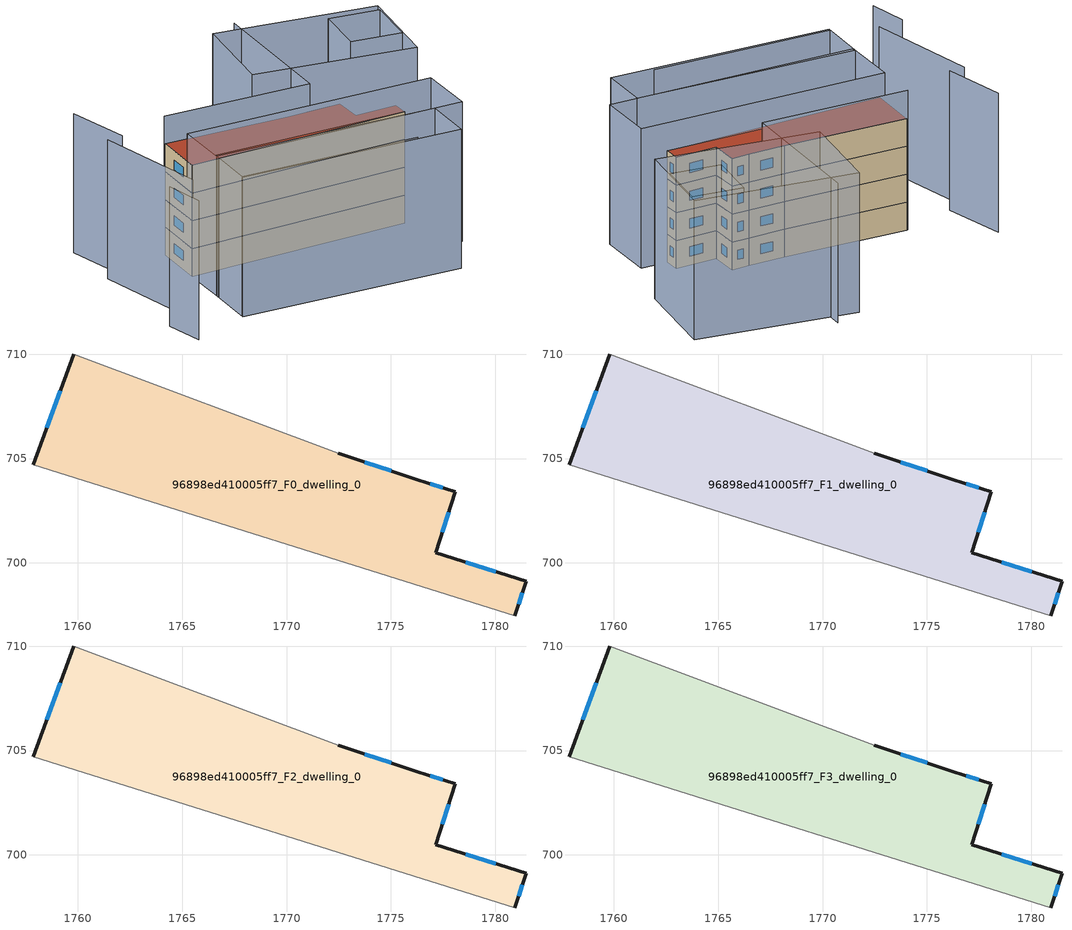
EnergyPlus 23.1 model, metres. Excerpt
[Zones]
96898ed410005ff7_F0_dwelling_0
 floor ground (EU_floor_Construction): 1778.08,703.41 1777.15,700.49 1781.47,699.11 1780.94,697.46 1757.86,704.71 1759.8,710 1772.48,705.24 1776.27,703.99 z0
 wall outside (EU_wall_Construction): 1780.94,697.46 1781.47,699.11 1777.15,700.49 1778.08,703.41 1776.27,703.99 1772.48,705.24 / 1759.8,710 1757.86,704.71 z0:3
 wall adiabatic (EU_wall_Construction): 1757.86,704.71 1780.94,697.46 / 1772.48,705.24 1759.8,710 z0:3
 window (EU_Window_Construction): 1780.03,699.57 1778.59,700.03 / 1781.12,698.01 1781.29,698.56 / 1759.15,708.24 1758.51,706.48 / 1775.01,704.41 1773.74,704.83 / 1777.48,703.61 1776.87,703.8 / 1777.46,701.47 1777.77,702.44 z1:2
96898ed410005ff7_F1_dwelling_0
 floor to 96898ed410005ff7_F0_dwelling_0 (EU_floor_Construction): 1778.08,703.41 1777.15,700.49 1781.47,699.11 1780.94,697.46 1757.86,704.71 1759.8,710 1772.48,705.24 1776.27,703.99 z3
 wall outside (EU_wall_Construction): 1780.94,697.46 1781.47,699.11 1777.15,700.49 1778.08,703.41 1776.27,703.99 1772.48,705.24 / 1759.8,710 1757.86,704.71 z3:6
 wall adiabatic (EU_wall_Construction): 1757.86,704.71 1780.94,697.46 / 1772.48,705.24 1759.8,710 z3:6
 window (EU_Window_Construction): 1780.03,699.57 1778.59,700.03 / 1781.12,698.01 1781.29,698.56 / 1759.15,708.24 1758.51,706.48 / 1775.01,704.41 1773.74,704.83 / 1777.48,703.61 1776.87,703.8 / 1777.46,701.47 1777.77,702.44 z4:5
96898ed410005ff7_F2_dwelling_0
 floor to 96898ed410005ff7_F1_dwelling_0 (EU_floor_Construction): 1778.08,703.41 1777.15,700.49 1781.47,699.11 1780.94,697.46 1757.86,704.71 1759.8,710 1772.48,705.24 1776.27,703.99 z6
 wall outside (EU_wall_Construction): 1780.94,697.46 1781.47,699.11 1777.15,700.49 1778.08,703.41 1776.27,703.99 1772.48,705.24 / 1759.8,710 1757.86,704.71 z6:9
 wall adiabatic (EU_wall_Construction): 1757.86,704.71 1780.94,697.46 / 1772.48,705.24 1759.8,710 z6:9
 window (EU_Window_Construction): 1780.03,699.57 1778.59,700.03 / 1781.12,698.01 1781.29,698.56 / 1759.15,708.24 1758.51,706.48 / 1775.01,704.41 1773.74,704.83 / 1777.48,703.61 1776.87,703.8 / 1777.46,701.47 1777.77,702.44 z7:8
96898ed410005ff7_F3_dwelling_0
 floor to 96898ed410005ff7_F2_dwelling_0 (EU_floor_Construction): 1778.08,703.41 1777.15,700.49 1781.47,699.11 1780.94,697.46 1757.86,704.71 1759.8,710 1772.48,705.24 1776.27,703.99 z9
 wall outside (EU_wall_Construction): 1780.94,697.46 1781.47,699.11 1777.15,700.49 1778.08,703.41 1776.27,703.99 1772.48,705.24 / 1759.8,710 1757.86,704.71 z9:12
 wall adiabatic (EU_wall_Construction): 1757.86,704.71 1780.94,697.46 / 1772.48,705.24 1759.8,710 z9:12
 window (EU_Window_Construction): 1780.03,699.57 1778.59,700.03 / 1781.12,698.01 1781.29,698.56 / 1759.15,708.24 1758.51,706.48 / 1775.01,704.41 1773.74,704.83 / 1777.48,703.61 1776.87,703.8 / 1777.46,701.47 1777.77,702.44 z10:11
 roof outside (EU_roof_Construction): 1780.94,697.46 1781.47,699.11 1777.15,700.49 1778.08,703.41 1776.27,703.99 1772.48,705.24 1759.8,710 1757.86,704.71 z12
shading: 1754.3,695.01 1772.51,688.31 / 1747.8,698.77 1747.28,694.49 / 1752,710.55 1750.48,698.14 / 1754.29,717.03 1753.62,710.07 / 1780.33,719.22 1774.76,704.38 / 1774.76,704.38 1759.7,710.04 / 1756.12,699.98 1778.64,691.49 / 1778.64,691.49 1776.71,686.36 / 1776.71,686.36 1754.19,694.85 / 1754.19,694.85 1756.12,699.98 / 1781.51,690.47 1755.98,699.58 / 1755.98,699.58 1758.13,705.6 / 1758.13,705.6 1783.66,696.49 / 1783.66,696.49 1781.51,690.47 / 1792.13,710.64 1789.63,705.48 / 1789.63,705.48 1784.71,707.86 / 1784.71,707.86 1787.21,713.02 / 1787.21,713.02 1792.13,710.64 / 1777.16,719.17 1792.68,711.4 / 1792.68,711.4 1788.08,702.19 / 1788.08,702.19 1772.55,709.96 / 1772.55,709.96 1777.16,719.17 z0:15
[Building]
EU S2 Campaign: North Axis=0; Terrain=City; Solar Distribution=FullExterior
[Site:Location]
Bologna: Latitude=44.5; Longitude=11.25; Time Zone=1; Elevation=37
[SizingPeriod:WeatherFileDays]
AnnualSizingPeriod: Begin Month=1; Begin Day of Month=1; End Month=12; End Day of Month=31; Day of Week for Start Day=Monday; Use Weather File Daylight Saving Period=No; Use Weather File Rain and Snow Indicators=No
[MATERIAL]
EU_InternalMass_Material: Roughness=MediumRough; Thickness=0.1; Conductivity=1; Density=1800; Specific Heat=900; Thermal Absorptance=0.9; Solar Absorptance=0.7; Visible Absorptance=0.7
[MATERIAL:NOMASS] Roughness=MediumRough; Thermal Absorptance=0.9; Solar Absorptance=0.7; Visible Absorptance=0.7
Name | Thermal Resistance
EU_wall_NoMass | 0.937881
EU_roof_NoMass | 0.548572
EU_floor_NoMass | 0.71348
[WINDOWMATERIAL:SIMPLEGLAZINGSYSTEM]
EU_Window_SimpleGlazing: UFactor=4.25633; Solar Heat Gain Coefficient=0.85; Visible Transmittance=0.85
[CONSTRUCTION]
EU_wall_Construction: EU_wall_NoMass
EU_roof_Construction: EU_roof_NoMass
EU_floor_Construction: EU_floor_NoMass
EU_Window_Construction: EU_Window_SimpleGlazing
EU_InternalMass_Construction: EU_InternalMass_Material
[ZONE] Type=1; Multiplier=1; Ceiling Height=autocalculate; Floor Area=autocalculate; Part of Total Floor Area=Yes
Name | Volume
96898ed410005ff7_F0_dwelling_0 | 324.784
96898ed410005ff7_F1_dwelling_0; 96898ed410005ff7_F2_dwelling_0; 96898ed410005ff7_F3_dwelling_0 | 324.782
[INTERNALMASS] Construction=EU_InternalMass_Construction; Surface Area=108.261
Name | Zone or ZoneList
96898ed410005ff7_F0_dwelling_0_EU_InternalMass | 96898ed410005ff7_F0_dwelling_0
96898ed410005ff7_F1_dwelling_0_EU_InternalMass | 96898ed410005ff7_F1_dwelling_0
96898ed410005ff7_F2_dwelling_0_EU_InternalMass | 96898ed410005ff7_F2_dwelling_0
96898ed410005ff7_F3_dwelling_0_EU_InternalMass | 96898ed410005ff7_F3_dwelling_0
[OTHEREQUIPMENT] Fuel Type=Electricity; Design Level Calculation Method=Watts/Area; Power per Zone Floor Area=1; Fraction Latent=0; Fraction Radiant=0; Fraction Lost=0; Carbon Dioxide Generation Rate=0; EndUse Subcategory=EU_Step8_InternalGains
Name | Zone or ZoneList or Space or SpaceList | Schedule
EU_Step8_InternalGain_96898ed410005ff7_F0_dwelling_0_f000 | 96898ed410005ff7_F0_dwelling_0 | EU_Step8_GainSchedule_96898ed410005ff7_F0_dwelling_0_f000
EU_Step8_InternalGain_96898ed410005ff7_F1_dwelling_0_f000 | 96898ed410005ff7_F1_dwelling_0 | EU_Step8_GainSchedule_96898ed410005ff7_F1_dwelling_0_f000
EU_Step8_InternalGain_96898ed410005ff7_F2_dwelling_0_f000 | 96898ed410005ff7_F2_dwelling_0 | EU_Step8_GainSchedule_96898ed410005ff7_F2_dwelling_0_f000
EU_Step8_InternalGain_96898ed410005ff7_F3_dwelling_0_f000 | 96898ed410005ff7_F3_dwelling_0 | EU_Step8_GainSchedule_96898ed410005ff7_F3_dwelling_0_f000
[ZONEVENTILATION:DESIGNFLOWRATE] Schedule=EU_AlwaysOn; Design Flow Rate Calculation Method=AirChanges/Hour; Air Changes per Hour=0.687892; Ventilation Type=Natural; Fan Pressure Rise=0; Fan Total Efficiency=1; Constant Term Coefficient=1; Temperature Term Coefficient=0; Velocity Term Coefficient=0; Velocity Squared Term Coefficient=0; Minimum Indoor Temperature=-100; Maximum Indoor Temperature=100; Delta Temperature=-100; Minimum Outdoor Temperature=-100; Maximum Outdoor Temperature=100; Maximum Wind Speed=40
Name | Zone or ZoneList or Space or SpaceList
EU_ConstantAir_96898ed410005ff7_F0_dwelling_0 | 96898ed410005ff7_F0_dwelling_0
EU_ConstantAir_96898ed410005ff7_F1_dwelling_0 | 96898ed410005ff7_F1_dwelling_0
EU_ConstantAir_96898ed410005ff7_F2_dwelling_0 | 96898ed410005ff7_F2_dwelling_0
EU_ConstantAir_96898ed410005ff7_F3_dwelling_0 | 96898ed410005ff7_F3_dwelling_0
[HVACTEMPLATE:THERMOSTAT] Constant Heating Setpoint=20; Constant Cooling Setpoint=50
EU_HeatOnly_96898ed410005ff7_F0_dwelling_0; EU_HeatOnly_96898ed410005ff7_F1_dwelling_0; EU_HeatOnly_96898ed410005ff7_F2_dwelling_0; EU_HeatOnly_96898ed410005ff7_F3_dwelling_0
[HVACTEMPLATE:ZONE:IDEALLOADSAIRSYSTEM] System Availability Schedule=EU_AlwaysOn; Maximum Heating Supply Air Temperature=50; Minimum Cooling Supply Air Temperature=13; Maximum Heating Supply Air Humidity Ratio=0.0156; Minimum Cooling Supply Air Humidity Ratio=0.0077; Heating Limit=NoLimit; Cooling Limit=NoLimit; Heating Availability Schedule=EU_AlwaysOn; Cooling Availability Schedule=EU_CoolingOff; Dehumidification Control Type=ConstantSensibleHeatRatio; Cooling Sensible Heat Ratio=0.7; Dehumidification Setpoint=60; Humidification Control Type=None; Humidification Setpoint=30; Outdoor Air Method=None; Outdoor Air Flow Rate per Person=0.00944; Outdoor Air Flow Rate per Zone Floor Area=0; Outdoor Air Flow Rate per Zone=0; Demand Controlled Ventilation Type=None; Outdoor Air Economizer Type=NoEconomizer; Heat Recovery Type=None; Sensible Heat Recovery Effectiveness=0.7; Latent Heat Recovery Effectiveness=0.65
Name | Template Thermostat
96898ed410005ff7_F0_dwelling_0 | EU_HeatOnly_96898ed410005ff7_F0_dwelling_0
96898ed410005ff7_F1_dwelling_0 | EU_HeatOnly_96898ed410005ff7_F1_dwelling_0
96898ed410005ff7_F2_dwelling_0 | EU_HeatOnly_96898ed410005ff7_F2_dwelling_0
96898ed410005ff7_F3_dwelling_0 | EU_HeatOnly_96898ed410005ff7_F3_dwelling_0
[SIZING:ZONE] Zone Cooling Design Supply Air Temperature Input Method=SupplyAirTemperature; Zone Cooling Design Supply Air Temperature=13; Zone Heating Design Supply Air Temperature Input Method=SupplyAirTemperature; Zone Heating Design Supply Air Temperature=50; Zone Cooling Design Supply Air Humidity Ratio=0.008; Zone Heating Design Supply Air Humidity Ratio=0.008; Cooling Design Air Flow Method=DesignDay; Cooling Design Air Flow Rate=0; Cooling Minimum Air Flow per Zone Floor Area=0.000762; Cooling Minimum Air Flow=0; Cooling Minimum Air Flow Fraction=0.2; Heating Design Air Flow Method=DesignDay; Heating Design Air Flow Rate=0; Heating Maximum Air Flow per Zone Floor Area=0.002032; Heating Maximum Air Flow=0.141576; Heating Maximum Air Flow Fraction=0.3; Account for Dedicated Outdoor Air System=No; Dedicated Outdoor Air System Control Strategy=NeutralSupplyAir; Dedicated Outdoor Air Low Setpoint Temperature for Design=autosize; Dedicated Outdoor Air High Setpoint Temperature for Design=autosize; Zone Load Sizing Method=Sensible Load Only No Latent Load; Zone Latent Cooling Design Supply Air Humidity Ratio Input Method=HumidityRatioDifference; Zone Cooling Design Supply Air Humidity Ratio Difference=0.005; Zone Latent Heating Design Supply Air Humidity Ratio Input Method=HumidityRatioDifference; Zone Humidification Design Supply Air Humidity Ratio Difference=0.005
96898ed410005ff7_F0_dwelling_0; 96898ed410005ff7_F1_dwelling_0; 96898ed410005ff7_F2_dwelling_0; 96898ed410005ff7_F3_dwelling_0
[SCHEDULE:CONSTANT]
Name | Hourly Value
EU_AlwaysOn | 1
EU_CoolingOff | 0
[SCHEDULE:FILE] Column Number=1; Rows to Skip at Top=0; Number of Hours of Data=8760; Column Separator=Comma; Interpolate to Timestep=No; Minutes per Item=60; Adjust Schedule for Daylight Savings=Yes
Name | File
EU_Step8_GainSchedule_96898ed410005ff7_F0_dwelling_0_f000 | ../../schedules/96898ed410005ff7/96898ed410005ff7_F0_dwelling_0_f000_gain.csv
EU_Step8_GainSchedule_96898ed410005ff7_F1_dwelling_0_f000 | ../../schedules/96898ed410005ff7/96898ed410005ff7_F1_dwelling_0_f000_gain.csv
EU_Step8_GainSchedule_96898ed410005ff7_F2_dwelling_0_f000 | ../../schedules/96898ed410005ff7/96898ed410005ff7_F2_dwelling_0_f000_gain.csv
EU_Step8_GainSchedule_96898ed410005ff7_F3_dwelling_0_f000 | ../../schedules/96898ed410005ff7/96898ed410005ff7_F3_dwelling_0_f000_gain.csv
